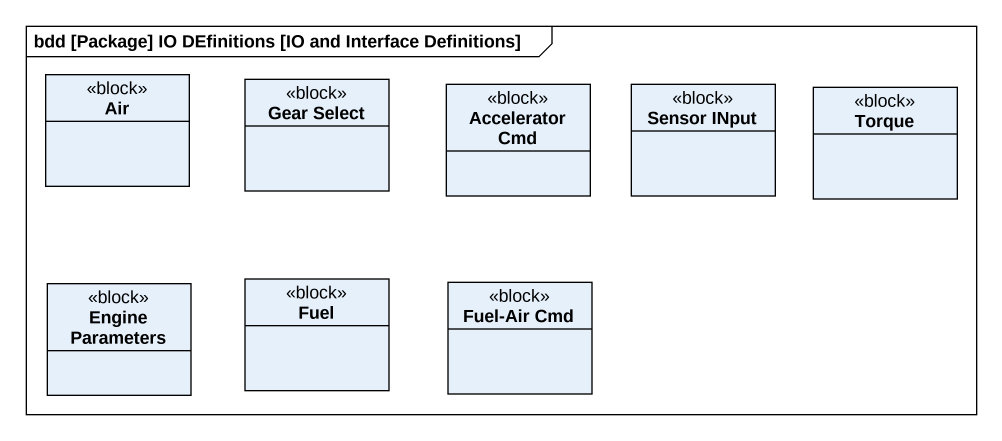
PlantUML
@startuml
mainframe bdd [Package] IO DEfinitions [IO and Interface Definitions]
hide circle
hide empty members
class Air <<block>>
class "Gear Select" as Gear_Select <<block>>
class "Accelerator Cmd" as Accelerator_Cmd <<block>>
class "Sensor INput" as Sensor_INput <<block>>
class Torque <<block>>
class "Engine Parameters" as Engine_Parameters <<block>>
class Fuel <<block>>
class "Fuel-Air Cmd" as Fuel_Air_Cmd <<block>>
@enduml
